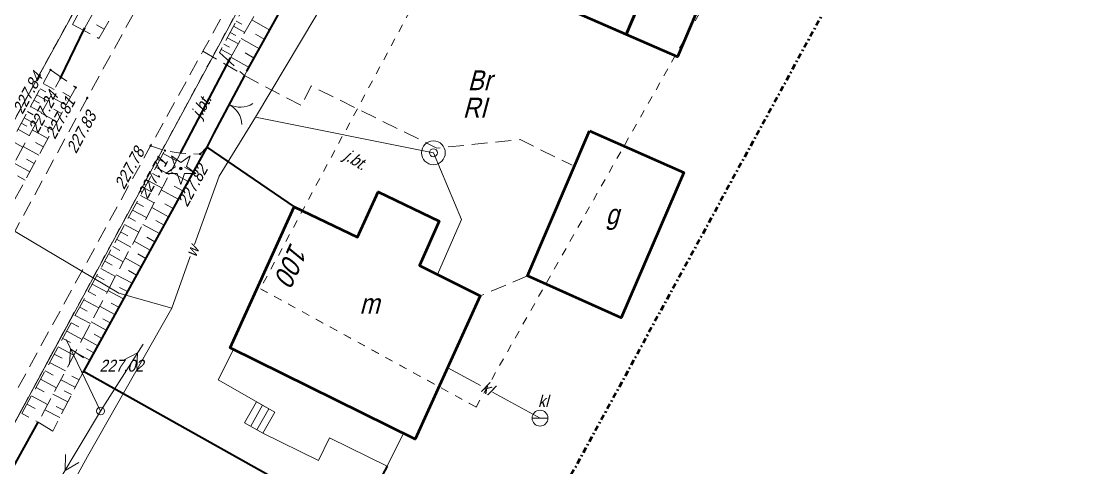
# Model space of a CAD drawing. Extents: x 7449598 to 7450455, y 5563374 to 5564952.
# Drawn here: x 7449904 to 7449970.3, y 5563953 to 5563981.2 of the extents above; entities that cross this region are included whole.
import ezdxf
from ezdxf.enums import TextEntityAlignment as Align

# ---------------------------------------------------------------- set-up
doc = ezdxf.new("R2010")
doc.units = 0
doc.header["$MEASUREMENT"] = 0
for name, pattern in [('218-500', [1, 0.5, -0.5]), ('420-500', [1.5, 1, -0.5]), ('823-500', [1.75, 1.25, -0.5]), ('DGN Style 4', [0.686427, 0.343214, -0.171607, 0, -0.171607])]:
    doc.linetypes.add(name, pattern=pattern)
for name, color, linetype, lineweight in [('52', 252, 'Continuous', 0), ('EDZPD_219', 7, 'Continuous', 0), ('GULENN', 1, 'Continuous', 13), ('SDRPK_420', 7, 'Continuous', 0), ('SDRPK_432', 7, 'Continuous', 0), ('SDRPT_414', 7, 'Continuous', 0), ('SZOPO_902', 7, 'Continuous', 0), ('SZOPO_905', 7, 'Continuous', 0), ('UEEPA_510', 7, 'Continuous', 0), ('UKKPC_685', 7, 'Continuous', 0), ('UKKPO_582', 7, 'Continuous', 0), ('UWWPA_907', 7, 'Continuous', 0), ('UWWPO_581', 7, 'Continuous', 0), ('Warstwa 1', 7, 'Continuous', 0), ('Warstwa 26', 7, 'Continuous', 0), ('Warstwa 28', 7, 'Continuous', 0), ('Warstwa 29', 7, 'Continuous', 0), ('Warstwa 3', 7, 'Continuous', 0), ('Warstwa 4', 7, 'Continuous', 0), ('Warstwa 60', 7, 'Continuous', 0), ('Warstwa 8', 7, 'Continuous', 0), ('WUKPS_403', 7, 'Continuous', 0), ('WUKPS_820', 7, 'Continuous', 0), ('WUKPS_823', 7, 'Continuous', 0), ('WUKPS_824', 7, 'Continuous', 0)]:
    doc.layers.add(name, color=color, linetype=linetype, lineweight=lineweight)
doc.styles.add('Style-WORKING_1250 I 0.26180', font='WORKING_1250.shx', dxfattribs={"oblique": 14.999978})

# ---------------------------------------------------------------- blocks, each defined once
blk = doc.blocks.new('DIG')
at = {"layer": '52', "linetype": 'Continuous', "lineweight": -2}
blk.add_hatch(color=0, dxfattribs=at).paths.add_polyline_path([(-8.96254, -0.01675, 1), (9.03746, -0.01675, 1)])
at = {"layer": '52', "color": 0, "linetype": 'Continuous', "lineweight": -2}
for p, q in [((-58.76254, 80.88325), (0.03746, 38.18325)), ((-36.36254, 11.78325), (-58.76254, 80.88325)), ((0.03746, 38.18325), (58.83746, 80.88325)), ((58.83746, 80.88325), (36.33746, 11.78325)), ((-95.06254, -30.91675), (-36.36254, 11.78325)), ((36.33746, 11.78325), (95.13746, -30.91675)), ((-22.46254, -30.91675), (-95.06254, -30.91675)), ((0.03746, -100.01675), (-22.46254, -30.91675)), ((22.53746, -30.91675), (0.03746, -100.01675)), ((95.13746, -30.91675), (22.53746, -30.91675))]:
    blk.add_line(p, q, dxfattribs=at)
blk.add_circle((0.03746, -0.01675), 9, dxfattribs=at)
blk = doc.blocks.new('510_1')
at = {"layer": 'UEEPA_510', "color": 7, "linetype": 'Continuous', "lineweight": 13}
blk.add_circle((0, 0), 0.25, dxfattribs=at)
blk = doc.blocks.new('685_1')
at = {"layer": 'UKKPC_685', "color": 7, "linetype": 'Continuous', "lineweight": 13}
blk.add_line((-0.5, 0), (0.5, 0), dxfattribs=at)
blk.add_circle((0, 0), 0.5, dxfattribs=at)
blk = doc.blocks.new('SUPE04_2')
at = {"color": 0, "flags": 128}
for points in [[(0, 0), (-100, 0)], [(-69.82163, -10), (-87.14214, 0), (-69.82163, 10)]]:
    blk.add_lwpolyline(points, dxfattribs=at)
blk = doc.blocks.new('907')
at = {"layer": 'UWWPA_907', "color": 7, "linetype": 'Continuous', "lineweight": 13}
for radius in [0.75, 0.25]:
    blk.add_circle((0, 0), radius, dxfattribs=at)
blk = doc.blocks.new('905_1')
at = {"layer": 'SZOPO_905', "color": 7, "linetype": 'Continuous', "lineweight": 13}
for centre, start, end in [((-1.5, 0), 0, 60), ((1.5, 0), 120, 180)]:
    blk.add_arc(centre, 1.5, start, end, dxfattribs=at)
blk = doc.blocks.new('140_1')
at = {"layer": 'WUKPS_403', "linetype": 'Continuous', "lineweight": 13}
h = blk.add_hatch(color=256, dxfattribs=at)
edge = h.paths.add_edge_path()
edge.add_arc((0, 0), 0.045, 0, 360)
at = {"layer": 'WUKPS_403', "color": 7, "linetype": 'Continuous', "lineweight": 13}
blk.add_circle((0, 0), 0.045, dxfattribs=at)

msp = doc.modelspace()

# ---------------------------------------------------------------- linework, layer by layer
at = {"layer": 'EDZPD_219', "color": 96, "linetype": 'Continuous', "lineweight": 13}
for p, q in [((7449896.18, 5563942.15), (7449928.84, 5564002.49)), ((7449900.76, 5563969.8), (7449912.66, 5563991.46))]:
    msp.add_line(p, q, dxfattribs=at)
at = {"layer": 'SDRPK_420', "color": 7, "linetype": '420-500', "lineweight": 13}
msp.add_line((7449935.97, 5563965.16), (7449932.99, 5563963.9), dxfattribs=at)
at = {"layer": 'SDRPK_420', "color": 7, "linetype": '420-500', "lineweight": 13, "flags": 128}
for points in [[(7449881.24, 5563926.79), (7449890.91, 5563944.52), (7449908.2, 5563976.37), (7449932.16, 5564019.93), (7449942.95, 5564039.65), (7449943.52, 5564040.64), (7449946.94, 5564047.04), (7449950.9, 5564053.92), (7449962.69, 5564075.28), (7449979.37, 5564105.76), (7449991.38, 5564127.68), (7449991.97, 5564128.81), (7449995.91, 5564136.21)], [(7450000.28, 5564133.9), (7449983.71, 5564103.51), (7449967.23, 5564073.6), (7449945.6, 5564034.4), (7449939.4, 5564022.85), (7449936.97, 5564018.37), (7449915.5, 5563979.33), (7449912.2, 5563973.36), (7449895.25, 5563942.43), (7449886.72, 5563926.65), (7449884.33, 5563922.24), (7449879.79, 5563914.07), (7449879.35, 5563913.24), (7449869.49, 5563894.98)], [(7449915.5, 5563979.33), (7449918.12, 5563977.78)], [(7449918.12, 5563977.78), (7449921.72, 5563975.891), (7449922.319, 5563977.135), (7449930.25, 5563973.213), (7449935.494, 5563973.745), (7449938.773, 5563972.127)], [(7449915.75, 5563973.27), (7449915.32, 5563972.84), (7449914.09, 5563972.89), (7449913.1, 5563973.06), (7449912.2, 5563973.36)]]:
    msp.add_lwpolyline(points, dxfattribs=at)
at = {"layer": 'SDRPT_414', "color": 7, "linetype": 'Continuous', "lineweight": 40}
for p, q in [((7449906.51, 5563977.62), (7449908.06, 5563980.79)), ((7449914.09, 5563972.89), (7449917.23, 5563978.9)), ((7449903.11, 5563952.33), (7449905.11, 5563955.93))]:
    msp.add_line(p, q, dxfattribs=at)
at = {"layer": 'SZOPO_902', "color": 7, "linetype": 'Continuous', "lineweight": 40}
for p, q in [((7449918.12, 5563977.78), (7449916.19, 5563974.15)), ((7449915.75, 5563973.27), (7449921.25, 5563969.52))]:
    msp.add_line(p, q, dxfattribs=at)
at = {"layer": 'SZOPO_902', "color": 7, "linetype": 'Continuous', "lineweight": 40, "flags": 128}
for points in [[(7449940.079, 5564017.326), (7449918.25, 5563978.06)], [(7449916.19, 5563974.15), (7449915.75, 5563973.27), (7449907.96, 5563959.12)], [(7449927.116, 5563953.157), (7449925.134, 5563949.509), (7449907.96, 5563959.12)]]:
    msp.add_lwpolyline(points, dxfattribs=at)
at = {"layer": 'UKKPO_582', "color": 36, "linetype": 'Continuous', "lineweight": 13, "flags": 128}
for points in [[(7449933.006, 5563958.237), (7449930.933, 5563959.369)], [(7449936.755, 5563956.189), (7449933.763, 5563957.824)]]:
    msp.add_lwpolyline(points, dxfattribs=at)
at = {"layer": 'UWWPO_581', "color": 5, "linetype": 'Continuous', "lineweight": 13, "flags": 128}
for points in [[(7449930.029, 5563972.918), (7449918.807, 5563975.157), (7449925.452, 5563986.297), (7449931.425, 5563996.032), (7449945.562, 5563993.933)], [(7449918.807, 5563975.157), (7449916.52, 5563971.45), (7449914.969, 5563967.134)], [(7449930.029, 5563972.918), (7449931.808, 5563968.71), (7449930.299, 5563965.245)], [(7449914.697, 5563966.377), (7449913.528, 5563963.122), (7449910.193, 5563964.064), (7449896.064, 5563972.45), (7449895.543, 5563971.587)], [(7449913.528, 5563963.122), (7449908.216, 5563953.773), (7449898.295, 5563935.767), (7449892.652, 5563925.799), (7449891.057, 5563922.892), (7449897.72, 5563917.848)]]:
    msp.add_lwpolyline(points, dxfattribs=at)
at = {"layer": 'Warstwa 29', "color": 96, "linetype": '218-500', "lineweight": 13}
for p, q in [((7449928.84, 5564002.49), (7449907.15, 5563962.42)), ((7449907.15, 5563962.42), (7449928.84, 5564002.49)), ((7449935.2, 5563994.18), (7449919.12, 5563964.35)), ((7449912.66, 5563991.46), (7449900.76, 5563969.8)), ((7449900.76, 5563969.8), (7449912.66, 5563991.46)), ((7449932.72, 5563956.89), (7449949.39, 5563986.28)), ((7449932.72, 5563956.89), (7449919.12, 5563964.35)), ((7449919.12, 5563964.35), (7449932.72, 5563956.89)), ((7449907.15, 5563962.42), (7449896.18, 5563942.15)), ((7449896.18, 5563942.15), (7449907.15, 5563962.42))]:
    msp.add_line(p, q, dxfattribs=at)
at = {"layer": 'Warstwa 3', "color": 7, "linetype": 'Continuous', "lineweight": 53, "flags": 128}
for points in [[(7449945.4, 5563987.96), (7449942.19, 5563980.37), (7449930.45, 5563985.51), (7449933.56, 5563992.93)], [(7449942.19, 5563980.37), (7449945.4, 5563987.96), (7449948.67, 5563986.59), (7449945.43, 5563978.96)], [(7449939.87, 5563974.31), (7449945.83, 5563971.67), (7449941.87, 5563962.52), (7449935.97, 5563965.16)], [(7449921.25, 5563969.52), (7449925.24, 5563967.6), (7449926.55, 5563970.45), (7449930.39, 5563968.6), (7449929.15, 5563965.82), (7449932.99, 5563963.9), (7449928.89, 5563954.87), (7449917.22, 5563960.63)]]:
    msp.add_lwpolyline(points, close=True, dxfattribs=at)
at = {"layer": 'Warstwa 60', "color": 7, "linetype": 'Continuous', "lineweight": 13, "ltscale": 0.1}
for p, q in [((7449928.143, 5563955.239), (7449917.426, 5563960.525)), ((7449918.51, 5563955.678), (7449919.261, 5563957.004)), ((7449918.898, 5563955.458), (7449919.649, 5563956.784))]:
    msp.add_line(p, q, dxfattribs=at)
at = {"layer": 'Warstwa 60', "color": 7, "linetype": 'Continuous', "lineweight": 13, "ltscale": 0.01, "flags": 128}
msp.add_lwpolyline([(7449928.143, 5563955.239), (7449927.116, 5563953.157), (7449923.487, 5563954.947), (7449922.782, 5563953.514), (7449919.285, 5563955.238), (7449920.037, 5563956.564), (7449916.46, 5563958.603), (7449917.426, 5563960.525)], dxfattribs=at)
at = {"layer": 'Warstwa 60', "color": 7, "linetype": 'Continuous', "lineweight": 13, "ltscale": 0.1, "flags": 128}
msp.add_lwpolyline([(7449919.285, 5563955.238), (7449918.122, 5563955.898), (7449918.874, 5563957.223), (7449920.037, 5563956.564)], close=True, dxfattribs=at)
at = {"layer": 'Warstwa 8', "color": 7, "linetype": 'DGN Style 4', "lineweight": 53, "flags": 128}
msp.add_lwpolyline([(7450242.249, 5564757.195), (7450281.761, 5564736.224), (7450381.947, 5564923.763), (7450454.953, 5564884.917), (7450405.405, 5564791.854), (7450392.833, 5564798.548), (7450342.944, 5564703.75), (7450227.046, 5564484.373), (7450154.831, 5564348.788), (7449690.291, 5563497.193), (7449618.905, 5563522.751), (7449629.01, 5563547.14), (7449943.259, 5564118.2), (7449916.282, 5564132.943), (7449953.147, 5564197.693), (7449979.298, 5564183.674), (7450084.831, 5564375.475), (7450052.492, 5564392.854)], close=True, dxfattribs=at)
at = {"layer": 'WUKPS_820', "color": 7, "linetype": 'Continuous', "lineweight": 13}
for p, q in [((7449909.274, 5563980.707), (7449908.795, 5563980.979)), ((7449918.137, 5563980.509), (7449917.422, 5563980.891)), ((7449917.598, 5563981.221), (7449917.959, 5563981.028)), ((7449918.576, 5563981.293), (7449919.721, 5563980.655)), ((7449917.21, 5563980.495), (7449917.564, 5563980.306)), ((7449919.393, 5563980.067), (7449918.82, 5563980.387)), ((7449916.822, 5563979.768), (7449917.168, 5563979.584)), ((7449917.734, 5563979.791), (7449917.034, 5563980.165)), ((7449917.916, 5563980.119), (7449919.066, 5563979.479)), ((7449917.33, 5563979.073), (7449916.646, 5563979.438)), ((7449917.266, 5563978.94), (7449918.411, 5563978.303)), ((7449918.738, 5563978.891), (7449918.162, 5563979.212)), ((7449905.24, 5563976.958), (7449905.588, 5563976.766)), ((7449906.116, 5563976.903), (7449905.42, 5563977.286)), ((7449904.842, 5563976.235), (7449905.193, 5563976.042)), ((7449905.722, 5563976.179), (7449905.023, 5563976.564)), ((7449905.88, 5563976.462), (7449906.871, 5563975.923)), ((7449907.158, 5563976.448), (7449906.662, 5563976.718)), ((7449905.328, 5563975.454), (7449904.626, 5563975.841)), ((7449906.585, 5563975.397), (7449906.089, 5563975.667)), ((7449904.934, 5563974.73), (7449904.228, 5563975.118)), ((7449904.445, 5563975.513), (7449904.797, 5563975.319)), ((7449905.308, 5563975.41), (7449906.299, 5563974.871)), ((7449904.54, 5563974.005), (7449903.831, 5563974.396)), ((7449904.047, 5563974.79), (7449904.401, 5563974.595)), ((7449904.735, 5563974.359), (7449905.726, 5563973.819)), ((7449906.012, 5563974.345), (7449905.517, 5563974.615)), ((7449904.147, 5563973.281), (7449903.433, 5563973.673)), ((7449904.163, 5563973.307), (7449905.153, 5563972.767)), ((7449905.44, 5563973.293), (7449904.944, 5563973.563)), ((7449903.59, 5563972.255), (7449904.581, 5563971.716)), ((7449904.867, 5563972.241), (7449904.372, 5563972.511)), ((7449912.778, 5563972.468), (7449913.201, 5563972.238)), ((7449913.835, 5563972.404), (7449912.993, 5563972.863)), ((7449912.313, 5563971.613), (7449912.741, 5563971.38)), ((7449913.379, 5563971.544), (7449912.527, 5563972.007)), ((7449913.466, 5563971.711), (7449914.56, 5563971.108)), ((7449914.884, 5563971.698), (7449914.333, 5563972.002)), ((7449904.294, 5563971.19), (7449903.799, 5563971.459)), ((7449912.923, 5563970.683), (7449912.062, 5563971.152)), ((7449911.811, 5563970.691), (7449912.245, 5563970.456)), ((7449912.871, 5563970.587), (7449913.947, 5563969.995)), ((7449914.235, 5563970.519), (7449913.693, 5563970.817)), ((7449911.31, 5563969.77), (7449911.749, 5563969.532)), ((7449912.432, 5563969.757), (7449911.561, 5563970.231)), ((7449913.622, 5563969.405), (7449913.089, 5563969.698)), ((7449911.941, 5563968.83), (7449911.06, 5563969.31)), ((7449912.276, 5563969.463), (7449913.334, 5563968.881)), ((7449911.45, 5563967.903), (7449910.559, 5563968.389)), ((7449910.809, 5563968.849), (7449911.253, 5563968.608)), ((7449911.716, 5563968.406), (7449912.757, 5563967.833)), ((7449913.045, 5563968.357), (7449912.521, 5563968.646)), ((7449910.308, 5563967.928), (7449910.757, 5563967.684)), ((7449909.807, 5563967.007), (7449910.261, 5563966.76)), ((7449910.96, 5563966.977), (7449910.058, 5563967.468)), ((7449911.156, 5563967.348), (7449912.18, 5563966.785)), ((7449912.468, 5563967.309), (7449911.952, 5563967.593)), ((7449910.469, 5563966.05), (7449909.556, 5563966.546)), ((7449910.596, 5563966.291), (7449911.603, 5563965.736)), ((7449911.891, 5563966.261), (7449911.384, 5563966.54)), ((7449909.978, 5563965.123), (7449909.055, 5563965.625)), ((7449909.306, 5563966.086), (7449909.765, 5563965.836)), ((7449908.805, 5563965.165), (7449909.269, 5563964.912)), ((7449910.036, 5563965.233), (7449911.026, 5563964.688)), ((7449911.314, 5563965.212), (7449910.815, 5563965.487)), ((7449909.452, 5563964.131), (7449908.518, 5563964.638)), ((7449910.737, 5563964.164), (7449910.246, 5563964.434)), ((7449908.926, 5563963.138), (7449907.982, 5563963.652)), ((7449908.268, 5563964.178), (7449908.737, 5563963.923)), ((7449909.511, 5563964.242), (7449910.485, 5563963.706)), ((7449907.731, 5563963.191), (7449908.206, 5563962.933)), ((7449908.986, 5563963.25), (7449909.944, 5563962.723)), ((7449910.196, 5563963.182), (7449909.713, 5563963.447)), ((7449908.4, 5563962.145), (7449907.445, 5563962.665)), ((7449909.655, 5563962.199), (7449909.18, 5563962.46)), ((7449907.875, 5563961.152), (7449906.908, 5563961.678)), ((7449907.194, 5563962.204), (7449907.674, 5563961.943)), ((7449908.461, 5563962.259), (7449909.403, 5563961.74)), ((7449906.657, 5563961.217), (7449907.143, 5563960.953)), ((7449907.935, 5563961.268), (7449908.862, 5563960.758)), ((7449909.114, 5563961.216), (7449908.647, 5563961.473)), ((7449907.349, 5563960.159), (7449906.371, 5563960.691)), ((7449907.445, 5563960.342), (7449908.357, 5563959.841)), ((7449908.609, 5563960.299), (7449908.15, 5563960.552)), ((7449906.823, 5563959.166), (7449905.834, 5563959.704)), ((7449906.12, 5563960.23), (7449906.612, 5563959.963)), ((7449905.548, 5563959.178), (7449906.045, 5563958.907)), ((7449906.262, 5563958.107), (7449905.261, 5563958.651)), ((7449906.528, 5563958.609), (7449907.452, 5563958.133)), ((7449907.689, 5563958.594), (7449907.23, 5563958.83)), ((7449904.975, 5563958.125), (7449905.478, 5563957.851)), ((7449906.043, 5563957.693), (7449906.978, 5563957.212)), ((7449907.215, 5563957.673), (7449906.75, 5563957.912)), ((7449904.402, 5563957.072), (7449904.912, 5563956.795)), ((7449905.701, 5563957.047), (7449904.689, 5563957.599)), ((7449905.524, 5563956.712), (7449906.47, 5563956.225)), ((7449906.707, 5563956.686), (7449906.237, 5563956.928))]:
    msp.add_line(p, q, dxfattribs=at)
at = {"layer": 'WUKPS_823', "color": 7, "linetype": '823-500', "lineweight": 13}
for p, q in [((7449907.28, 5563981), (7449924.95, 5564014.43)), ((7449918.12, 5563977.78), (7449931.18, 5564001.24)), ((7449907.28, 5563981), (7449908.94, 5563980.12)), ((7449916.54, 5563979.24), (7449918.12, 5563977.78)), ((7449905.89, 5563978.14), (7449907.48, 5563977.04)), ((7449904.08, 5563956.48), (7449913.1, 5563973.06)), ((7449907.96, 5563959.12), (7449906.03, 5563955.37))]:
    msp.add_line(p, q, dxfattribs=at)
at = {"layer": 'WUKPS_823', "color": 7, "linetype": '823-500', "lineweight": 13, "flags": 128}
for points in [[(7449908.94, 5563980.12), (7449927.7, 5564013.1), (7449945.65, 5564046.81)], [(7449937.66, 5564017.95), (7449928.46, 5564001.56), (7449916.54, 5563979.24)], [(7449878.46, 5563928.26), (7449887.97, 5563945.56), (7449905.89, 5563978.14)], [(7449907.48, 5563977.04), (7449889.94, 5563944.83), (7449880.36, 5563927.36)], [(7449906.03, 5563955.37), (7449905.11, 5563955.93), (7449904.08, 5563956.48)]]:
    msp.add_lwpolyline(points, dxfattribs=at)
at = {"layer": 'WUKPS_824', "color": 7, "linetype": '823-500', "lineweight": 13}
msp.add_line((7449914.09, 5563972.89), (7449905.11, 5563955.93), dxfattribs=at)
at = {"layer": 'WUKPS_824', "color": 7, "linetype": '823-500', "lineweight": 13, "flags": 128}
for points in [[(7449908.06, 5563980.79), (7449926.29, 5564013.68), (7449944.59, 5564047.33)], [(7449917.23, 5563978.9), (7449929.7, 5564001.07), (7449938.36, 5564017.37)], [(7449879.48, 5563927.85), (7449888.91, 5563945.27), (7449906.51, 5563977.62)]]:
    msp.add_lwpolyline(points, dxfattribs=at)

# ---------------------------------------------------------------- block references
at = {"layer": '52', "color": 96, "linetype": 'Continuous', "lineweight": 13, "ltscale": 0.1, "xscale": 0.0100011, "yscale": 0.0100011, "zscale": 0.0100011, "rotation": 0.066319}
msp.add_blockref('DIG', (7449914.103, 5563971.925), dxfattribs=at)
at = {"layer": 'GULENN', "color": 1, "lineweight": 13, "ltscale": 0.1, "zscale": 0.05}
for xscale, yscale, rotation in [(0.05, 0.05, 295.7612344935689), (0.05, 0.05, 237.5655755384727), (0.05000000000000002, 0.05000000000000002, 59.17041291823794)]:
    msp.add_blockref('SUPE04_2', (7449909.042, 5563956.639), dxfattribs=dict(at, xscale=xscale, yscale=yscale, rotation=rotation))
at = {"layer": 'SZOPO_905', "color": 7, "linetype": 'Continuous', "lineweight": 13, "rotation": 242.0012949686516}
msp.add_blockref('905_1', (7449917.155, 5563975.965), dxfattribs=at)
at = {"layer": 'UEEPA_510', "color": 7, "linetype": 'Continuous', "lineweight": 13}
msp.add_blockref('510_1', (7449909.042, 5563956.639), dxfattribs=at)
at = {"layer": 'UKKPC_685', "color": 7, "linetype": 'Continuous', "lineweight": 13}
msp.add_blockref('685_1', (7449936.755, 5563956.189), dxfattribs=at)
at = {"layer": 'UWWPA_907', "color": 7, "linetype": 'Continuous', "lineweight": 13}
msp.add_blockref('907', (7449930.029, 5563972.918), dxfattribs=at)
at = {"layer": 'WUKPS_403', "color": 7, "linetype": 'Continuous', "lineweight": 13}
for p, rotation in [((7449905.89, 5563978.14), 61.50436138103569), ((7449906.51, 5563977.62), 61.50436138103569), ((7449907.48, 5563977.04), 61.50436138103569), ((7449912.2, 5563973.36), 61.50436138103569), ((7449913.1, 5563973.06), 61.50436138103569), ((7449915.32, 5563972.84), 61.50436138103569), ((7449907.96, 5563959.12), 61.88079344998781)]:
    msp.add_blockref('140_1', p, dxfattribs=dict(at, rotation=rotation))
msp.add_blockref('140_1', (7449908.2, 5563976.37), dxfattribs=at)

# ---------------------------------------------------------------- texts
at = {"layer": 'SDRPK_432', "color": 7, "linetype": 'Continuous', "lineweight": 0, "style": 'Style-WORKING_1250 I 0.26180', "oblique": 14.99998, "width": 0.900007}
msp.add_text('j.bt.', height=0.75, rotation=61.06777, dxfattribs=at).set_placement((7449915.374, 5563975.036))
at = {"layer": 'UKKPO_582', "color": 36, "linetype": 'Continuous', "lineweight": 13, "style": 'Style-WORKING_1250 I 0.26180', "oblique": 14.99998, "width": 0.900007}
msp.add_text('kl', height=0.75, rotation=331.35653, dxfattribs=at).set_placement((7449933.254, 5563957.748), align=Align.CENTER)
at = {"layer": 'UKKPO_582', "color": 7, "linetype": 'Continuous', "lineweight": 13, "style": 'Style-WORKING_1250 I 0.26180', "oblique": 14.99998, "width": 0.900007}
msp.add_text('kl', height=0.75, rotation=0.06632, dxfattribs=at).set_placement((7449936.625, 5563956.885))
at = {"layer": 'UWWPO_581', "color": 5, "linetype": 'Continuous', "lineweight": 13, "style": 'Style-WORKING_1250 I 0.26180', "oblique": 14.99998, "width": 0.900007}
msp.add_text('w', height=0.75, rotation=70.23419, dxfattribs=at).set_placement((7449914.71, 5563966.414), align=Align.MIDDLE_LEFT)
at = {"layer": 'Warstwa 1', "color": 7, "linetype": 'Continuous', "lineweight": 0, "style": 'Style-WORKING_1250 I 0.26180', "oblique": 14.99998, "width": 0.900007}
msp.add_text('j.bt.', height=0.75, rotation=328.42314, dxfattribs=at).set_placement((7449924.319, 5563972.536))
at = {"layer": 'Warstwa 1', "color": 7, "linetype": 'Continuous', "lineweight": 30, "style": 'Style-WORKING_1250 I 0.26180', "oblique": 15, "width": 0.895998}
msp.add_text('100', height=1.25, rotation=245.61555, dxfattribs=at).set_placement((7449920.527, 5563966.198), align=Align.CENTER)
at = {"layer": 'Warstwa 26', "color": 96, "linetype": 'Continuous', "lineweight": 30, "style": 'Style-WORKING_1250 I 0.26180', "oblique": 15, "width": 0.899997}
msp.add_text('RI', height=1.25, dxfattribs=at).set_placement((7449931.88, 5563975.14))
at = {"layer": 'Warstwa 28', "color": 96, "linetype": 'Continuous', "lineweight": 30, "style": 'Style-WORKING_1250 I 0.26180', "oblique": 15, "width": 0.899997}
msp.add_text('Br', height=1.25, dxfattribs=at).set_placement((7449932.19, 5563976.863))
at = {"layer": 'Warstwa 4', "color": 7, "linetype": 'Continuous', "lineweight": 30, "style": 'Style-WORKING_1250 I 0.26180', "oblique": 15, "width": 0.899997}
for s, p in [('g', (7449940.89, 5563968.42)), ('m', (7449925.37, 5563962.78))]:
    msp.add_text(s, height=1.25, dxfattribs=at).set_placement(p)
at = {"layer": 'WUKPS_403', "color": 7, "linetype": 'Continuous', "lineweight": 13, "style": 'Style-WORKING_1250 I 0.26180', "oblique": 15, "width": 0.900007}
for s, p in [('227.84', (7449904.117, 5563975.297)), ('227.24', (7449905.094, 5563974.106)), ('227.81', (7449906.167, 5563973.724)), ('227.83', (7449907.502, 5563972.819)), ('227.78', (7449910.529, 5563970.554)), ('227.71', (7449912, 5563969.959)), ('227.82', (7449914.515, 5563969.458))]:
    msp.add_text(s, height=0.75, rotation=61.50436, dxfattribs=at).set_placement(p)
msp.add_text('227.02', height=0.75, dxfattribs=at).set_placement((7449908.979, 5563959.12))

doc.saveas('drawing.dxf')
